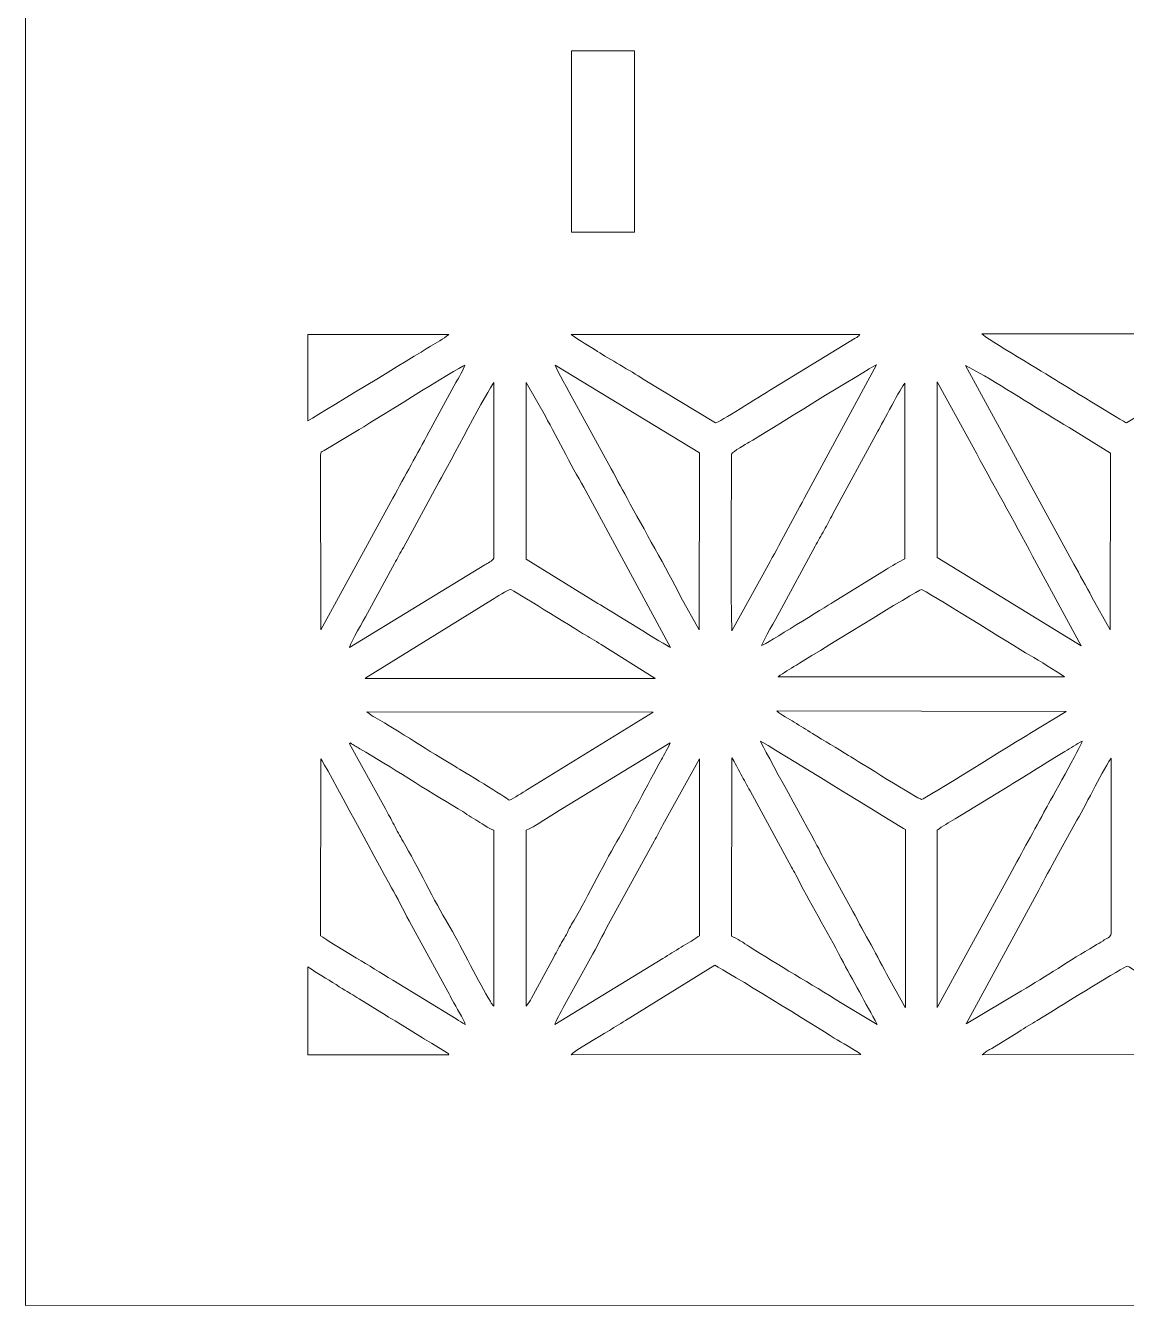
# Model space of a CAD drawing. Header units: inches. Extents: x -60.4 to -14.9, y -20.3 to 14.1.
# Drawn here: x -20.879 to -18.954, y -11.68 to -9.442 of the extents above; entities that cross this region are included whole.
import ezdxf

# ---------------------------------------------------------------- set-up
doc = ezdxf.new("R2010")
doc.units = ezdxf.units.IN
doc.header["$MEASUREMENT"] = 0
doc.layers.add('Master Desktop', color=7, linetype='Continuous', plot=False)

msp = doc.modelspace()

# ---------------------------------------------------------------- linework, layer by layer
at = {"layer": 'Master Desktop', "lineweight": 18}
msp.add_open_spline([(-20.8786, -11.68), (-20.8786, -11.68), (-20.8786, 10.7638), (-20.8786, 10.7638)], degree=3, dxfattribs=at)
at = {"layer": 'Master Desktop', "color": 5, "lineweight": 9}
for points, knots in [([(-19.924, -9.8036), (-19.924, -9.8036), (-19.814, -9.8036), (-19.814, -9.8036), (-19.814, -9.8036), (-19.814, -9.8036), (-19.814, -9.4864), (-19.814, -9.4864), (-19.814, -9.4864), (-19.814, -9.4864), (-19.924, -9.4864), (-19.924, -9.4864), (-19.924, -9.4864), (-19.924, -9.4864), (-19.924, -9.8036), (-19.924, -9.8036), (-19.924, -9.8036), (-19.924, -9.8036), (-19.924, -9.8036), (-19.924, -9.8036)], [0, 0, 0, 0, 0.166667, 0.166667, 0.166667, 0.166667, 0.333333, 0.333333, 0.333333, 0.333333, 0.5, 0.5, 0.5, 0.5, 0.666667, 0.666667, 0.666667, 0.666667, 1, 1, 1, 1]), ([(-20.3851, -9.9826), (-20.2609, -9.9827), (-20.1387, -9.9827), (-20.1387, -9.9827), (-20.1387, -9.9827), (-20.1486, -9.9901), (-20.1596, -9.9967), (-20.1703, -10.0029), (-20.1703, -10.0029), (-20.1703, -10.0029), (-20.3502, -10.1123), (-20.3851, -10.1335)], [0, 0, 0, 0, 0.25, 0.25, 0.25, 0.25, 0.5, 0.5, 0.5, 0.5, 1, 1, 1, 1]), ([(-19.4199, -9.9826), (-19.4226, -9.9863), (-19.4235, -9.9863), (-19.4279, -9.9891), (-19.4279, -9.9891), (-19.4279, -9.9891), (-19.5778, -10.0804), (-19.5778, -10.0804), (-19.5778, -10.0804), (-19.5927, -10.0893), (-19.6678, -10.1372), (-19.6721, -10.137), (-19.6721, -10.137), (-19.6721, -10.137), (-19.7985, -10.0605), (-19.7985, -10.0605), (-19.7985, -10.0605), (-19.8208, -10.0456), (-19.8581, -10.0255), (-19.8784, -10.0119), (-19.8784, -10.0119), (-19.8942, -10.0013), (-19.9092, -9.994), (-19.9243, -9.9827), (-19.9243, -9.9827), (-19.9243, -9.9827), (-19.4199, -9.9826), (-19.4199, -9.9826)], [0, 0, 0, 0, 0.125, 0.125, 0.125, 0.125, 0.25, 0.25, 0.25, 0.25, 0.375, 0.375, 0.375, 0.375, 0.5, 0.5, 0.5, 0.5, 0.625, 0.625, 0.625, 0.625, 0.75, 0.75, 0.75, 0.75, 1, 1, 1, 1]), ([(-18.794, -10.04), (-18.8006, -10.0437), (-18.8046, -10.0467), (-18.8104, -10.0504), (-18.8104, -10.0504), (-18.8104, -10.0504), (-18.9533, -10.1369), (-18.9533, -10.1369), (-18.9533, -10.1369), (-18.9552, -10.1368), (-19.0706, -10.0664), (-19.0807, -10.0597), (-19.0807, -10.0597), (-19.088, -10.0549), (-19.2003, -9.9884), (-19.2067, -9.9811), (-19.2067, -9.9811), (-19.2067, -9.9811), (-18.6988, -9.9812), (-18.6988, -9.9812), (-18.6988, -9.9812), (-18.6988, -9.9812), (-18.794, -10.04), (-18.794, -10.04)], [0, 0, 0, 0, 0.142857, 0.142857, 0.142857, 0.142857, 0.285714, 0.285714, 0.285714, 0.285714, 0.428571, 0.428571, 0.428571, 0.428571, 0.571429, 0.571429, 0.571429, 0.571429, 0.714286, 0.714286, 0.714286, 0.714286, 1, 1, 1, 1]), ([(-20.3627, -10.1937), (-20.3627, -10.1866), (-20.3617, -10.1884), (-20.3567, -10.1854), (-20.3567, -10.1854), (-20.3567, -10.1854), (-20.3009, -10.1519), (-20.3009, -10.1519), (-20.3009, -10.1519), (-20.2807, -10.1399), (-20.1215, -10.0404), (-20.1105, -10.0359), (-20.1105, -10.0359), (-20.1127, -10.0437), (-20.122, -10.059), (-20.1261, -10.0665), (-20.1261, -10.0665), (-20.1261, -10.0665), (-20.1736, -10.1534), (-20.1736, -10.1534), (-20.1736, -10.1534), (-20.1932, -10.1911), (-20.2157, -10.2298), (-20.2363, -10.2686), (-20.2363, -10.2686), (-20.2363, -10.2686), (-20.3623, -10.4989), (-20.3623, -10.4989), (-20.3623, -10.4989), (-20.3623, -10.4989), (-20.3627, -10.1937), (-20.3627, -10.1937)], [0, 0, 0, 0, 0.111111, 0.111111, 0.111111, 0.111111, 0.222222, 0.222222, 0.222222, 0.222222, 0.333333, 0.333333, 0.333333, 0.333333, 0.444444, 0.444444, 0.444444, 0.444444, 0.555556, 0.555556, 0.555556, 0.555556, 0.666667, 0.666667, 0.666667, 0.666667, 0.777778, 0.777778, 0.777778, 0.777778, 1, 1, 1, 1]), ([(-19.7003, -10.1891), (-19.7003, -10.1891), (-19.7008, -10.4989), (-19.7008, -10.4989), (-19.7008, -10.4989), (-19.7008, -10.4989), (-19.7326, -10.4414), (-19.7326, -10.4414), (-19.7326, -10.4414), (-19.7571, -10.3926), (-19.7982, -10.3219), (-19.8266, -10.2686), (-19.8266, -10.2686), (-19.8372, -10.2487), (-19.8481, -10.2296), (-19.8588, -10.2098), (-19.8588, -10.2098), (-19.8588, -10.2098), (-19.9217, -10.095), (-19.9217, -10.095), (-19.9217, -10.095), (-19.9275, -10.084), (-19.9504, -10.0434), (-19.9525, -10.0359), (-19.9525, -10.0359), (-19.9525, -10.0359), (-19.7003, -10.1891), (-19.7003, -10.1891)], [0, 0, 0, 0, 0.125, 0.125, 0.125, 0.125, 0.25, 0.25, 0.25, 0.25, 0.375, 0.375, 0.375, 0.375, 0.5, 0.5, 0.5, 0.5, 0.625, 0.625, 0.625, 0.625, 0.75, 0.75, 0.75, 0.75, 1, 1, 1, 1]), ([(-19.6441, -10.1918), (-19.6412, -10.1864), (-19.6193, -10.1745), (-19.6131, -10.1709), (-19.6131, -10.1709), (-19.5898, -10.1572), (-19.4049, -10.0418), (-19.3907, -10.0355), (-19.3907, -10.0355), (-19.3907, -10.0355), (-19.5169, -10.2692), (-19.5169, -10.2692), (-19.5169, -10.2692), (-19.5378, -10.3057), (-19.5609, -10.3525), (-19.5803, -10.3856), (-19.5803, -10.3856), (-19.5803, -10.3856), (-19.6434, -10.5005), (-19.6434, -10.5005), (-19.6434, -10.5005), (-19.6461, -10.4669), (-19.6441, -10.2471), (-19.6441, -10.1955), (-19.6441, -10.1955), (-19.6441, -10.1955), (-19.6441, -10.1918), (-19.6441, -10.1918)], [0, 0, 0, 0, 0.125, 0.125, 0.125, 0.125, 0.25, 0.25, 0.25, 0.25, 0.375, 0.375, 0.375, 0.375, 0.5, 0.5, 0.5, 0.5, 0.625, 0.625, 0.625, 0.625, 0.75, 0.75, 0.75, 0.75, 1, 1, 1, 1]), ([(-19.0139, -10.4415), (-19.0243, -10.4219), (-19.0354, -10.403), (-19.0453, -10.3839), (-19.0453, -10.3839), (-19.0453, -10.3839), (-19.235, -10.0366), (-19.235, -10.0366), (-19.235, -10.0366), (-19.235, -10.0366), (-19.2016, -10.0545), (-19.2016, -10.0545), (-19.2016, -10.0545), (-19.1511, -10.0848), (-19.0934, -10.1221), (-19.0441, -10.1507), (-19.0441, -10.1507), (-19.0441, -10.1507), (-18.9817, -10.19), (-18.9817, -10.19), (-18.9817, -10.19), (-18.9817, -10.19), (-18.982, -10.4989), (-18.982, -10.4989), (-18.982, -10.4989), (-18.982, -10.4989), (-19.0139, -10.4415), (-19.0139, -10.4415)], [0, 0, 0, 0, 0.125, 0.125, 0.125, 0.125, 0.25, 0.25, 0.25, 0.25, 0.375, 0.375, 0.375, 0.375, 0.5, 0.5, 0.5, 0.5, 0.625, 0.625, 0.625, 0.625, 0.75, 0.75, 0.75, 0.75, 1, 1, 1, 1]), ([(-20.3124, -10.5295), (-20.3089, -10.5188), (-20.2878, -10.4833), (-20.2808, -10.4698), (-20.2808, -10.4698), (-20.2808, -10.4698), (-20.2335, -10.3828), (-20.2335, -10.3828), (-20.2335, -10.3828), (-20.2284, -10.373), (-20.2234, -10.3648), (-20.218, -10.3547), (-20.218, -10.3547), (-20.218, -10.3547), (-20.1554, -10.2394), (-20.1554, -10.2394), (-20.1554, -10.2394), (-20.1379, -10.2099), (-20.0693, -10.0762), (-20.0596, -10.0666), (-20.0596, -10.0666), (-20.0596, -10.0666), (-20.0596, -10.3736), (-20.0596, -10.3736), (-20.0596, -10.3736), (-20.0627, -10.379), (-20.0701, -10.3818), (-20.0755, -10.3854), (-20.0755, -10.3854), (-20.0755, -10.3854), (-20.3124, -10.5295), (-20.3124, -10.5295)], [0, 0, 0, 0, 0.111111, 0.111111, 0.111111, 0.111111, 0.222222, 0.222222, 0.222222, 0.222222, 0.333333, 0.333333, 0.333333, 0.333333, 0.444444, 0.444444, 0.444444, 0.444444, 0.555556, 0.555556, 0.555556, 0.555556, 0.666667, 0.666667, 0.666667, 0.666667, 0.777778, 0.777778, 0.777778, 0.777778, 1, 1, 1, 1]), ([(-20.0034, -10.0666), (-20.0034, -10.0666), (-19.9697, -10.1254), (-19.9697, -10.1254), (-19.9697, -10.1254), (-19.9487, -10.1629), (-19.9183, -10.2233), (-19.8988, -10.256), (-19.8988, -10.256), (-19.8988, -10.256), (-19.7506, -10.5295), (-19.7506, -10.5295), (-19.7506, -10.5295), (-19.7589, -10.5265), (-19.8579, -10.4642), (-19.8778, -10.4526), (-19.8778, -10.4526), (-19.8778, -10.4526), (-20.0034, -10.3754), (-20.0034, -10.3754), (-20.0034, -10.3754), (-20.0034, -10.3754), (-20.0034, -10.0666), (-20.0034, -10.0666)], [0, 0, 0, 0, 0.142857, 0.142857, 0.142857, 0.142857, 0.285714, 0.285714, 0.285714, 0.285714, 0.428571, 0.428571, 0.428571, 0.428571, 0.571429, 0.571429, 0.571429, 0.571429, 0.714286, 0.714286, 0.714286, 0.714286, 1, 1, 1, 1]), ([(-19.5915, -10.5262), (-19.5883, -10.5165), (-19.5667, -10.4793), (-19.5604, -10.468), (-19.5604, -10.468), (-19.5604, -10.468), (-19.4978, -10.3525), (-19.4978, -10.3525), (-19.4978, -10.3525), (-19.4926, -10.3428), (-19.4877, -10.3341), (-19.4821, -10.3246), (-19.4821, -10.3246), (-19.4768, -10.3154), (-19.4725, -10.3063), (-19.467, -10.2962), (-19.467, -10.2962), (-19.467, -10.2962), (-19.3884, -10.1515), (-19.3884, -10.1515), (-19.3884, -10.1515), (-19.3805, -10.1376), (-19.3471, -10.074), (-19.341, -10.0674), (-19.341, -10.0674), (-19.341, -10.0674), (-19.341, -10.3746), (-19.341, -10.3746), (-19.341, -10.3746), (-19.3504, -10.3789), (-19.3646, -10.3876), (-19.3735, -10.3935), (-19.3735, -10.3935), (-19.3735, -10.3935), (-19.4666, -10.4506), (-19.4666, -10.4506), (-19.4666, -10.4506), (-19.4792, -10.4578), (-19.5837, -10.5238), (-19.5915, -10.5262)], [0, 0, 0, 0, 0.090909, 0.090909, 0.090909, 0.090909, 0.181818, 0.181818, 0.181818, 0.181818, 0.272727, 0.272727, 0.272727, 0.272727, 0.363636, 0.363636, 0.363636, 0.363636, 0.454545, 0.454545, 0.454545, 0.454545, 0.545455, 0.545455, 0.545455, 0.545455, 0.636364, 0.636364, 0.636364, 0.636364, 0.727273, 0.727273, 0.727273, 0.727273, 0.818182, 0.818182, 0.818182, 0.818182, 1, 1, 1, 1]), ([(-19.2846, -10.065), (-19.2846, -10.065), (-19.2216, -10.1795), (-19.2216, -10.1795), (-19.2216, -10.1795), (-19.189, -10.2412), (-19.1493, -10.3093), (-19.1177, -10.3698), (-19.1177, -10.3698), (-19.1177, -10.3698), (-19.0329, -10.5266), (-19.0329, -10.5266), (-19.0329, -10.5266), (-19.0329, -10.5266), (-19.2848, -10.3725), (-19.2848, -10.3725), (-19.2848, -10.3725), (-19.2848, -10.3725), (-19.2846, -10.065), (-19.2846, -10.065)], [0, 0, 0, 0, 0.166667, 0.166667, 0.166667, 0.166667, 0.333333, 0.333333, 0.333333, 0.333333, 0.5, 0.5, 0.5, 0.5, 0.666667, 0.666667, 0.666667, 0.666667, 1, 1, 1, 1]), ([(-20.2849, -10.5838), (-20.2846, -10.5834), (-20.2841, -10.583), (-20.2838, -10.5827), (-20.2838, -10.5827), (-20.2838, -10.5827), (-20.0622, -10.4458), (-20.0622, -10.4458), (-20.0622, -10.4458), (-20.0564, -10.4423), (-20.0351, -10.428), (-20.0309, -10.4283), (-20.0309, -10.4283), (-20.0274, -10.4286), (-19.9181, -10.4965), (-19.9045, -10.505), (-19.9045, -10.505), (-19.8932, -10.5121), (-19.8833, -10.5171), (-19.8723, -10.5246), (-19.8723, -10.5246), (-19.8723, -10.5246), (-19.7792, -10.5827), (-19.7792, -10.5827), (-19.7792, -10.5827), (-19.779, -10.5823), (-19.7784, -10.5834), (-19.7775, -10.5838), (-19.7775, -10.5838), (-19.7775, -10.5838), (-20.2849, -10.5838), (-20.2849, -10.5838)], [0, 0, 0, 0, 0.111111, 0.111111, 0.111111, 0.111111, 0.222222, 0.222222, 0.222222, 0.222222, 0.333333, 0.333333, 0.333333, 0.333333, 0.444444, 0.444444, 0.444444, 0.444444, 0.555556, 0.555556, 0.555556, 0.555556, 0.666667, 0.666667, 0.666667, 0.666667, 0.777778, 0.777778, 0.777778, 0.777778, 1, 1, 1, 1]), ([(-19.5624, -10.5808), (-19.5533, -10.574), (-19.542, -10.5674), (-19.5307, -10.5606), (-19.5307, -10.5606), (-19.5109, -10.5485), (-19.3166, -10.4282), (-19.3121, -10.4283), (-19.3121, -10.4283), (-19.3077, -10.4284), (-19.1507, -10.5267), (-19.1234, -10.5427), (-19.1234, -10.5427), (-19.1023, -10.555), (-19.0817, -10.5677), (-19.0619, -10.5808), (-19.0619, -10.5808), (-19.0619, -10.5808), (-19.5624, -10.5808), (-19.5624, -10.5808)], [0, 0, 0, 0, 0.166667, 0.166667, 0.166667, 0.166667, 0.333333, 0.333333, 0.333333, 0.333333, 0.5, 0.5, 0.5, 0.5, 0.666667, 0.666667, 0.666667, 0.666667, 1, 1, 1, 1]), ([(-20.033, -10.7968), (-20.0369, -10.7923), (-20.116, -10.7444), (-20.1264, -10.7384), (-20.1264, -10.7384), (-20.1719, -10.7118), (-20.2256, -10.6757), (-20.2671, -10.6522), (-20.2671, -10.6522), (-20.2724, -10.6492), (-20.2765, -10.6471), (-20.2816, -10.642), (-20.2816, -10.642), (-20.2816, -10.642), (-19.7811, -10.6429), (-19.7811, -10.6429), (-19.7811, -10.6429), (-19.7811, -10.6429), (-20.0009, -10.7779), (-20.0009, -10.7779), (-20.0009, -10.7779), (-20.0096, -10.7834), (-20.0244, -10.7932), (-20.033, -10.7968)], [0, 0, 0, 0, 0.142857, 0.142857, 0.142857, 0.142857, 0.285714, 0.285714, 0.285714, 0.285714, 0.428571, 0.428571, 0.428571, 0.428571, 0.571429, 0.571429, 0.571429, 0.571429, 0.714286, 0.714286, 0.714286, 0.714286, 1, 1, 1, 1]), ([(-19.1224, -10.6802), (-19.1437, -10.6922), (-19.3069, -10.7953), (-19.3119, -10.7953), (-19.3119, -10.7953), (-19.3164, -10.7953), (-19.4244, -10.7275), (-19.4395, -10.7184), (-19.4395, -10.7184), (-19.4606, -10.7057), (-19.4812, -10.6932), (-19.5028, -10.6799), (-19.5028, -10.6799), (-19.5133, -10.6733), (-19.5236, -10.6673), (-19.5347, -10.66), (-19.5347, -10.66), (-19.5434, -10.6542), (-19.5582, -10.6476), (-19.5652, -10.6406), (-19.5652, -10.6406), (-19.5652, -10.6406), (-19.0591, -10.6415), (-19.0591, -10.6415), (-19.0591, -10.6415), (-19.0591, -10.6415), (-19.1224, -10.6802), (-19.1224, -10.6802)], [0, 0, 0, 0, 0.125, 0.125, 0.125, 0.125, 0.25, 0.25, 0.25, 0.25, 0.375, 0.375, 0.375, 0.375, 0.5, 0.5, 0.5, 0.5, 0.625, 0.625, 0.625, 0.625, 0.75, 0.75, 0.75, 0.75, 1, 1, 1, 1]), ([(-19.3399, -11.159), (-19.3402, -11.1586), (-19.3406, -11.1582), (-19.3409, -11.1579), (-19.3409, -11.1579), (-19.3411, -11.1576), (-19.3416, -11.1571), (-19.3418, -11.1568), (-19.3418, -11.1568), (-19.3418, -11.1568), (-19.373, -11.1005), (-19.373, -11.1005), (-19.373, -11.1005), (-19.3834, -11.0808), (-19.3932, -11.0617), (-19.4042, -11.0427), (-19.4042, -11.0427), (-19.4156, -11.0231), (-19.4247, -11.0035), (-19.4359, -10.9837), (-19.4359, -10.9837), (-19.4359, -10.9837), (-19.4838, -10.8971), (-19.4838, -10.8971), (-19.4838, -10.8971), (-19.4866, -10.8918), (-19.4888, -10.8869), (-19.4917, -10.8814), (-19.4917, -10.8814), (-19.5032, -10.8597), (-19.5894, -10.7044), (-19.5933, -10.6937), (-19.5933, -10.6937), (-19.5848, -10.6968), (-19.3455, -10.8461), (-19.3397, -10.848), (-19.3397, -10.848), (-19.3397, -10.848), (-19.3399, -11.159), (-19.3399, -11.159)], [0, 0, 0, 0, 0.090909, 0.090909, 0.090909, 0.090909, 0.181818, 0.181818, 0.181818, 0.181818, 0.272727, 0.272727, 0.272727, 0.272727, 0.363636, 0.363636, 0.363636, 0.363636, 0.454545, 0.454545, 0.454545, 0.454545, 0.545455, 0.545455, 0.545455, 0.545455, 0.636364, 0.636364, 0.636364, 0.636364, 0.727273, 0.727273, 0.727273, 0.727273, 0.818182, 0.818182, 0.818182, 0.818182, 1, 1, 1, 1]), ([(-19.2847, -10.8493), (-19.2755, -10.8422), (-19.2637, -10.8358), (-19.2531, -10.829), (-19.2531, -10.829), (-19.2531, -10.829), (-19.1577, -10.7707), (-19.1577, -10.7707), (-19.1577, -10.7707), (-19.1286, -10.7542), (-19.0914, -10.7288), (-19.0613, -10.7117), (-19.0613, -10.7117), (-19.0511, -10.7059), (-19.0408, -10.6985), (-19.0308, -10.6933), (-19.0308, -10.6933), (-19.0329, -10.7016), (-19.0881, -10.7998), (-19.0939, -10.8106), (-19.0939, -10.8106), (-19.1146, -10.8494), (-19.136, -10.8869), (-19.1572, -10.927), (-19.1572, -10.927), (-19.1572, -10.927), (-19.2848, -11.1591), (-19.2848, -11.1591), (-19.2848, -11.1591), (-19.2848, -11.1591), (-19.2847, -10.8493), (-19.2847, -10.8493)], [0, 0, 0, 0, 0.111111, 0.111111, 0.111111, 0.111111, 0.222222, 0.222222, 0.222222, 0.222222, 0.333333, 0.333333, 0.333333, 0.333333, 0.444444, 0.444444, 0.444444, 0.444444, 0.555556, 0.555556, 0.555556, 0.555556, 0.666667, 0.666667, 0.666667, 0.666667, 0.777778, 0.777778, 0.777778, 0.777778, 1, 1, 1, 1]), ([(-20.2495, -10.8116), (-20.2495, -10.8116), (-20.312, -10.6979), (-20.312, -10.6979), (-20.312, -10.6979), (-20.312, -10.6979), (-20.3102, -10.6966), (-20.3102, -10.6966), (-20.3102, -10.6966), (-20.3055, -10.7002), (-20.3003, -10.7029), (-20.294, -10.7066), (-20.294, -10.7066), (-20.239, -10.7387), (-20.1784, -10.7787), (-20.1221, -10.8118), (-20.1221, -10.8118), (-20.1113, -10.8182), (-20.1021, -10.8247), (-20.0914, -10.8311), (-20.0914, -10.8311), (-20.0833, -10.8359), (-20.0679, -10.8468), (-20.0596, -10.8489), (-20.0596, -10.8489), (-20.0596, -10.8489), (-20.0597, -11.1567), (-20.0597, -11.1567), (-20.0597, -11.1567), (-20.0601, -11.1563), (-20.0605, -11.1559), (-20.0608, -11.1556), (-20.0608, -11.1556), (-20.0608, -11.1556), (-20.0637, -11.1524), (-20.0637, -11.1524), (-20.0637, -11.1524), (-20.065, -11.1505), (-20.0645, -11.1511), (-20.0657, -11.1488), (-20.0657, -11.1488), (-20.0674, -11.1458), (-20.0677, -11.1452), (-20.0697, -11.142), (-20.0697, -11.142), (-20.0904, -11.1071), (-20.1199, -11.0455), (-20.14, -11.0125), (-20.14, -11.0125), (-20.1626, -10.9755), (-20.194, -10.9108), (-20.2182, -10.8691), (-20.2182, -10.8691), (-20.2242, -10.8589), (-20.2294, -10.8494), (-20.2342, -10.8399), (-20.2342, -10.8399), (-20.2395, -10.8295), (-20.2444, -10.8214), (-20.2495, -10.8116)], [0, 0, 0, 0, 0.0625, 0.0625, 0.0625, 0.0625, 0.125, 0.125, 0.125, 0.125, 0.1875, 0.1875, 0.1875, 0.1875, 0.25, 0.25, 0.25, 0.25, 0.3125, 0.3125, 0.3125, 0.3125, 0.375, 0.375, 0.375, 0.375, 0.4375, 0.4375, 0.4375, 0.4375, 0.5, 0.5, 0.5, 0.5, 0.5625, 0.5625, 0.5625, 0.5625, 0.625, 0.625, 0.625, 0.625, 0.6875, 0.6875, 0.6875, 0.6875, 0.75, 0.75, 0.75, 0.75, 0.8125, 0.8125, 0.8125, 0.8125, 0.875, 0.875, 0.875, 0.875, 1, 1, 1, 1]), ([(-20.0034, -10.8489), (-19.9933, -10.8463), (-19.9525, -10.8186), (-19.9398, -10.8112), (-19.9398, -10.8112), (-19.9398, -10.8112), (-19.7512, -10.6966), (-19.7512, -10.6966), (-19.7512, -10.6966), (-19.7535, -10.7021), (-19.7626, -10.7186), (-19.7666, -10.7257), (-19.7666, -10.7257), (-19.7907, -10.7687), (-19.8212, -10.8285), (-19.8448, -10.8691), (-19.8448, -10.8691), (-19.8688, -10.9105), (-19.9011, -10.9767), (-19.9237, -11.0136), (-19.9237, -11.0136), (-19.9298, -11.0236), (-19.9326, -11.0321), (-19.939, -11.042), (-19.939, -11.042), (-19.9454, -11.052), (-19.9489, -11.0606), (-19.9551, -11.0711), (-19.9551, -11.0711), (-19.9551, -11.0711), (-19.994, -11.1431), (-19.994, -11.1431), (-19.994, -11.1431), (-19.9956, -11.1458), (-19.9961, -11.1469), (-19.9979, -11.15), (-19.9979, -11.15), (-19.9979, -11.15), (-20.0034, -11.1567), (-20.0034, -11.1567), (-20.0034, -11.1567), (-20.0034, -11.1567), (-20.0034, -10.8489), (-20.0034, -10.8489)], [0, 0, 0, 0, 0.083333, 0.083333, 0.083333, 0.083333, 0.166667, 0.166667, 0.166667, 0.166667, 0.25, 0.25, 0.25, 0.25, 0.333333, 0.333333, 0.333333, 0.333333, 0.416667, 0.416667, 0.416667, 0.416667, 0.5, 0.5, 0.5, 0.5, 0.583333, 0.583333, 0.583333, 0.583333, 0.666667, 0.666667, 0.666667, 0.666667, 0.75, 0.75, 0.75, 0.75, 0.833333, 0.833333, 0.833333, 0.833333, 1, 1, 1, 1]), ([(-20.3624, -10.7243), (-20.3566, -10.7309), (-20.2483, -10.9334), (-20.2353, -10.956), (-20.2353, -10.956), (-20.2244, -10.9751), (-20.2148, -10.9956), (-20.2037, -11.0151), (-20.2037, -11.0151), (-20.2037, -11.0151), (-20.14, -11.1312), (-20.14, -11.1312), (-20.14, -11.1312), (-20.1372, -11.1366), (-20.135, -11.1414), (-20.132, -11.1468), (-20.132, -11.1468), (-20.1264, -11.1573), (-20.1118, -11.1799), (-20.1099, -11.1889), (-20.1099, -11.1889), (-20.1153, -11.1864), (-20.1198, -11.1826), (-20.1257, -11.1791), (-20.1257, -11.1791), (-20.1257, -11.1791), (-20.2366, -11.1113), (-20.2366, -11.1113), (-20.2366, -11.1113), (-20.2585, -11.0986), (-20.2782, -11.0853), (-20.2999, -11.0727), (-20.2999, -11.0727), (-20.2999, -11.0727), (-20.3477, -11.0437), (-20.3477, -11.0437), (-20.3477, -11.0437), (-20.3539, -11.0401), (-20.3568, -11.037), (-20.3627, -11.0341), (-20.3627, -11.0341), (-20.3627, -11.0341), (-20.3624, -10.7243), (-20.3624, -10.7243)], [0, 0, 0, 0, 0.083333, 0.083333, 0.083333, 0.083333, 0.166667, 0.166667, 0.166667, 0.166667, 0.25, 0.25, 0.25, 0.25, 0.333333, 0.333333, 0.333333, 0.333333, 0.416667, 0.416667, 0.416667, 0.416667, 0.5, 0.5, 0.5, 0.5, 0.583333, 0.583333, 0.583333, 0.583333, 0.666667, 0.666667, 0.666667, 0.666667, 0.75, 0.75, 0.75, 0.75, 0.833333, 0.833333, 0.833333, 0.833333, 1, 1, 1, 1]), ([(-19.9531, -11.1889), (-19.952, -11.1838), (-19.942, -11.1662), (-19.9384, -11.1593), (-19.9384, -11.1593), (-19.9384, -11.1593), (-19.8908, -11.0726), (-19.8908, -11.0726), (-19.8908, -11.0726), (-19.8796, -11.0536), (-19.8701, -11.0331), (-19.8591, -11.0135), (-19.8591, -11.0135), (-19.8591, -11.0135), (-19.7793, -10.8682), (-19.7793, -10.8682), (-19.7793, -10.8682), (-19.7742, -10.8587), (-19.7699, -10.8496), (-19.7641, -10.8398), (-19.7641, -10.8398), (-19.7641, -10.8398), (-19.7003, -10.7243), (-19.7003, -10.7243), (-19.7003, -10.7243), (-19.7003, -10.7243), (-19.7003, -11.0341), (-19.7003, -11.0341), (-19.7003, -11.0341), (-19.7064, -11.0371), (-19.7096, -11.0405), (-19.7164, -11.0443), (-19.7164, -11.0443), (-19.7213, -11.047), (-19.7278, -11.0506), (-19.7323, -11.0534), (-19.7323, -11.0534), (-19.7437, -11.0605), (-19.753, -11.0669), (-19.7643, -11.0733), (-19.7643, -11.0733), (-19.7643, -11.0733), (-19.9531, -11.1889), (-19.9531, -11.1889)], [0, 0, 0, 0, 0.083333, 0.083333, 0.083333, 0.083333, 0.166667, 0.166667, 0.166667, 0.166667, 0.25, 0.25, 0.25, 0.25, 0.333333, 0.333333, 0.333333, 0.333333, 0.416667, 0.416667, 0.416667, 0.416667, 0.5, 0.5, 0.5, 0.5, 0.583333, 0.583333, 0.583333, 0.583333, 0.666667, 0.666667, 0.666667, 0.666667, 0.75, 0.75, 0.75, 0.75, 0.833333, 0.833333, 0.833333, 0.833333, 1, 1, 1, 1]), ([(-19.6436, -10.7228), (-19.638, -10.7308), (-19.6333, -10.7414), (-19.6278, -10.7512), (-19.6278, -10.7512), (-19.6219, -10.7618), (-19.6176, -10.7702), (-19.6116, -10.7805), (-19.6116, -10.7805), (-19.6116, -10.7805), (-19.5394, -10.9135), (-19.5394, -10.9135), (-19.5394, -10.9135), (-19.537, -10.918), (-19.534, -10.9227), (-19.5316, -10.9274), (-19.5316, -10.9274), (-19.5093, -10.9718), (-19.4764, -11.0272), (-19.4523, -11.0733), (-19.4523, -11.0733), (-19.4322, -11.1116), (-19.4086, -11.1528), (-19.3896, -11.1887), (-19.3896, -11.1887), (-19.3896, -11.1887), (-19.4533, -11.1504), (-19.4533, -11.1504), (-19.4533, -11.1504), (-19.5041, -11.1185), (-19.5635, -11.0845), (-19.613, -11.0526), (-19.613, -11.0526), (-19.6225, -11.0465), (-19.6351, -11.0382), (-19.6441, -11.0344), (-19.6441, -11.0344), (-19.6441, -11.0344), (-19.6436, -10.7228), (-19.6436, -10.7228)], [0, 0, 0, 0, 0.090909, 0.090909, 0.090909, 0.090909, 0.181818, 0.181818, 0.181818, 0.181818, 0.272727, 0.272727, 0.272727, 0.272727, 0.363636, 0.363636, 0.363636, 0.363636, 0.454545, 0.454545, 0.454545, 0.454545, 0.545455, 0.545455, 0.545455, 0.545455, 0.636364, 0.636364, 0.636364, 0.636364, 0.727273, 0.727273, 0.727273, 0.727273, 0.818182, 0.818182, 0.818182, 0.818182, 1, 1, 1, 1]), ([(-19.107, -10.9542), (-19.0972, -10.9345), (-19.0857, -10.9155), (-19.0751, -10.8954), (-19.0751, -10.8954), (-19.0751, -10.8954), (-19.0437, -10.8378), (-19.0437, -10.8378), (-19.0437, -10.8378), (-19.0253, -10.8075), (-19.0001, -10.7531), (-18.9804, -10.7231), (-18.9804, -10.7231), (-18.9804, -10.7231), (-18.9804, -11.0301), (-18.9804, -11.0301), (-18.9804, -11.0301), (-18.9804, -11.0357), (-18.9892, -11.039), (-18.9943, -11.0423), (-18.9943, -11.0423), (-19, -11.0459), (-19.0039, -11.0481), (-19.0099, -11.0517), (-19.0099, -11.0517), (-19.0519, -11.0761), (-19.0943, -11.1051), (-19.1372, -11.13), (-19.1372, -11.13), (-19.1372, -11.13), (-19.2338, -11.1879), (-19.2338, -11.1879), (-19.2338, -11.1879), (-19.2338, -11.1879), (-19.107, -10.9542), (-19.107, -10.9542)], [0, 0, 0, 0, 0.1, 0.1, 0.1, 0.1, 0.2, 0.2, 0.2, 0.2, 0.3, 0.3, 0.3, 0.3, 0.4, 0.4, 0.4, 0.4, 0.5, 0.5, 0.5, 0.5, 0.6, 0.6, 0.6, 0.6, 0.7, 0.7, 0.7, 0.7, 0.8, 0.8, 0.8, 0.8, 1, 1, 1, 1]), ([(-20.3851, -11.0883), (-20.3681, -11.0989), (-20.311, -11.1346), (-20.311, -11.1346), (-20.311, -11.1346), (-20.3043, -11.1386), (-20.3015, -11.1399), (-20.2955, -11.144), (-20.2955, -11.144), (-20.2955, -11.144), (-20.2479, -11.1733), (-20.2479, -11.1733), (-20.2479, -11.1733), (-20.2425, -11.177), (-20.2379, -11.1793), (-20.2323, -11.1827), (-20.2323, -11.1827), (-20.2323, -11.1827), (-20.1847, -11.212), (-20.1847, -11.212), (-20.1847, -11.212), (-20.1796, -11.2151), (-20.1743, -11.2181), (-20.169, -11.2214), (-20.169, -11.2214), (-20.169, -11.2214), (-20.1412, -11.2385), (-20.1412, -11.2385), (-20.1412, -11.2385), (-20.1384, -11.2409), (-20.1404, -11.2386), (-20.1383, -11.2418), (-20.1383, -11.2418), (-20.1383, -11.2418), (-20.2606, -11.2418), (-20.3851, -11.2417)], [0, 0, 0, 0, 0.1, 0.1, 0.1, 0.1, 0.2, 0.2, 0.2, 0.2, 0.3, 0.3, 0.3, 0.3, 0.4, 0.4, 0.4, 0.4, 0.5, 0.5, 0.5, 0.5, 0.6, 0.6, 0.6, 0.6, 0.7, 0.7, 0.7, 0.7, 0.8, 0.8, 0.8, 0.8, 1, 1, 1, 1]), ([(-19.9247, -11.2418), (-19.9213, -11.2366), (-19.8699, -11.2065), (-19.8618, -11.2016), (-19.8618, -11.2016), (-19.8512, -11.1952), (-19.8403, -11.1884), (-19.8296, -11.182), (-19.8296, -11.182), (-19.8296, -11.182), (-19.6733, -11.0854), (-19.6733, -11.0854), (-19.6733, -11.0854), (-19.6515, -11.0964), (-19.4962, -11.1924), (-19.4646, -11.2125), (-19.4646, -11.2125), (-19.452, -11.2205), (-19.4277, -11.2326), (-19.4181, -11.2416), (-19.4181, -11.2416), (-19.4181, -11.2416), (-19.9247, -11.2418), (-19.9247, -11.2418)], [0, 0, 0, 0, 0.142857, 0.142857, 0.142857, 0.142857, 0.285714, 0.285714, 0.285714, 0.285714, 0.428571, 0.428571, 0.428571, 0.428571, 0.571429, 0.571429, 0.571429, 0.571429, 0.714286, 0.714286, 0.714286, 0.714286, 1, 1, 1, 1]), ([(-19.1972, -11.235), (-19.1941, -11.2332), (-19.1921, -11.2324), (-19.1892, -11.2306), (-19.1892, -11.2306), (-19.1892, -11.2306), (-19.1416, -11.2014), (-19.1416, -11.2014), (-19.1416, -11.2014), (-19.1306, -11.1942), (-19.1204, -11.1882), (-19.1094, -11.1817), (-19.1094, -11.1817), (-19.1094, -11.1817), (-19.0783, -11.1628), (-19.0783, -11.1628), (-19.0783, -11.1628), (-19.0713, -11.1581), (-18.9558, -11.0863), (-18.9519, -11.0866), (-18.9519, -11.0866), (-18.9512, -11.0867), (-18.7058, -11.235), (-18.6995, -11.2415), (-18.6995, -11.2415), (-18.6995, -11.2415), (-19.2057, -11.2419), (-19.2057, -11.2419), (-19.2057, -11.2419), (-19.2057, -11.2419), (-19.1972, -11.235), (-19.1972, -11.235)], [0, 0, 0, 0, 0.111111, 0.111111, 0.111111, 0.111111, 0.222222, 0.222222, 0.222222, 0.222222, 0.333333, 0.333333, 0.333333, 0.333333, 0.444444, 0.444444, 0.444444, 0.444444, 0.555556, 0.555556, 0.555556, 0.555556, 0.666667, 0.666667, 0.666667, 0.666667, 0.777778, 0.777778, 0.777778, 0.777778, 1, 1, 1, 1])]:
    msp.add_open_spline(points, degree=3, knots=knots, dxfattribs=at)
for points in [[(-20.3851, -9.9826), (-20.3851, -9.9826), (-20.3851, -10.1335), (-20.3851, -10.1335)], [(-20.3851, -11.0883), (-20.3851, -11.0883), (-20.3851, -11.2417), (-20.3851, -11.2417)]]:
    msp.add_open_spline(points, degree=3, dxfattribs=at)
at = {"layer": 'Master Desktop', "lineweight": 9}
msp.add_open_spline([(-20.8786, -11.68), (-20.8786, -11.68), (-14.8786, -11.6795), (-14.8786, -11.6795)], degree=3, dxfattribs=at)
msp.add_open_spline([(-20.8786, -11.68), (-20.8786, -11.68), (-14.8786, -11.6795), (-14.8786, -11.6795)], degree=3, dxfattribs=at)

doc.saveas('drawing.dxf')
